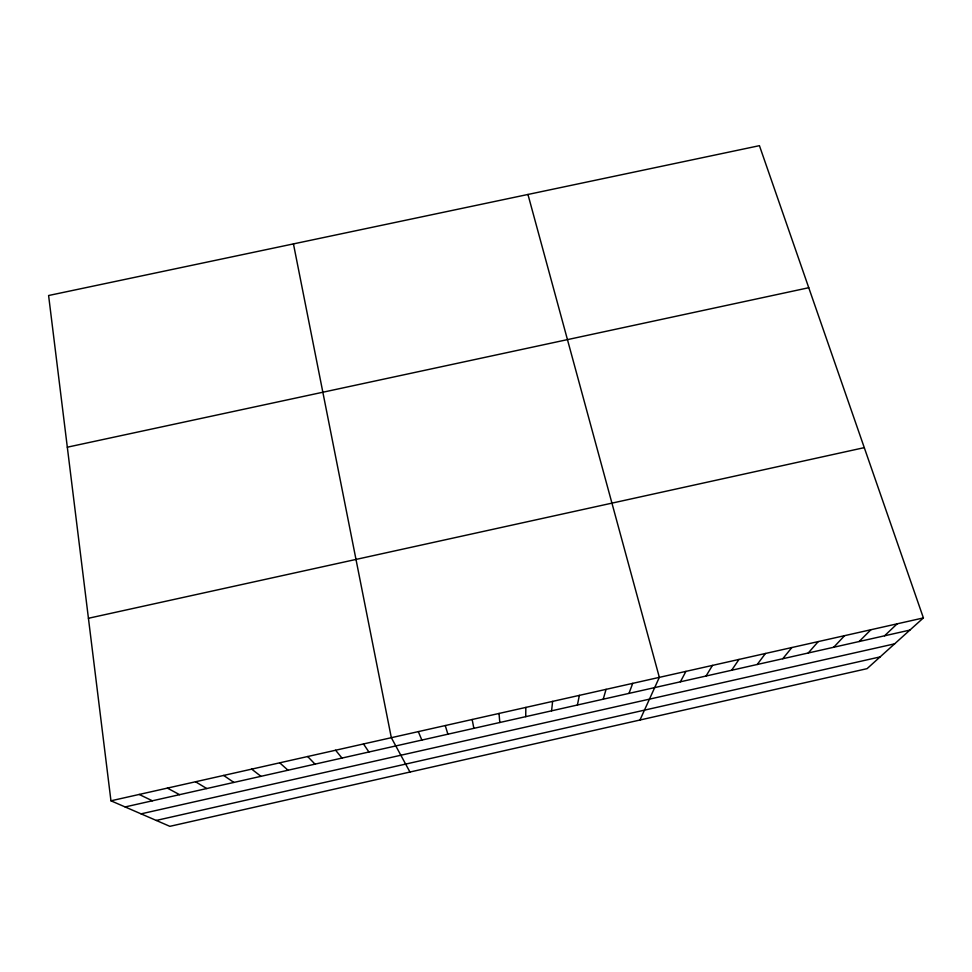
<?xml version="1.0" encoding="UTF-8"?>
<svg xmlns="http://www.w3.org/2000/svg" width="972" height="972" viewBox="0 0 972 972"><rect width="100%" height="100%" fill="white"/><g stroke="black" fill="none" stroke-linecap="round" stroke-linejoin="round"><path stroke-width="1.46" d="M525.718 716.656L525.84 707.422M551.586 710.824L552.618 701.395M577.417 705.004L579.361 695.369M603.223 699.196L606.066 689.355M628.981 693.388L632.723 683.365M639.977 720.009L659.344 677.363L527.954 194.461M680.388 681.809L685.928 671.385M706.037 676.026L712.476 665.407M731.649 670.255L738.975 659.441M757.224 664.496L765.438 653.488M782.764 658.737L791.864 647.534M808.254 652.99L818.242 641.593M833.721 647.255L844.595 635.664M859.151 641.52L870.9 629.747M884.544 635.797L897.168 623.83M923.4 617.925L867.073 668.651L169.857 826.334L110.954 800.807L48.6 295.512L759.436 145.666L923.4 617.925L110.954 800.807M125.109 806.942L909.901 630.087M141.074 813.856L894.641 643.828M156.249 820.441L880.122 656.902M88.428 618.277L864.278 447.642M67.323 447.193L808.753 287.724M139.19 794.452L152.361 800.794M167.378 788.11L179.565 794.659M195.53 781.767L206.744 788.535M223.633 775.437L233.875 782.424M251.687 769.131L260.958 776.324M279.705 762.826L288.004 770.225M307.674 756.52L315.013 764.138M335.607 750.238L341.986 758.063M363.492 743.957L368.91 752M409.953 772.035L391.327 737.699L293.447 243.899M418.312 731.624L421.86 740.069M445.261 725.562L447.885 734.2M472.161 719.499L473.862 728.344M499.013 713.46L499.815 722.5"/></g></svg>
